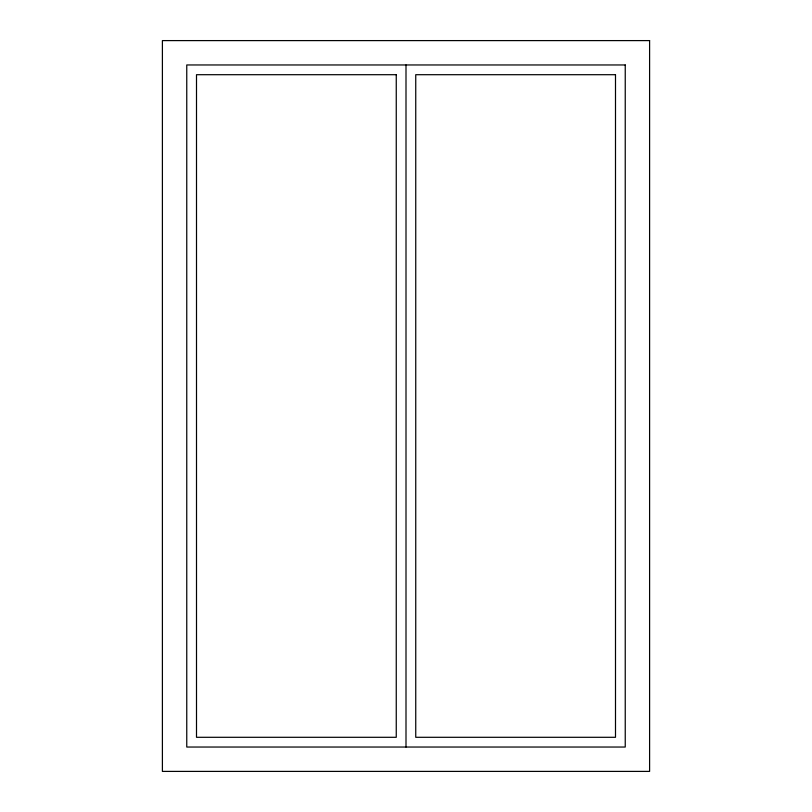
<?xml version="1.0" encoding="UTF-8"?>
<svg xmlns="http://www.w3.org/2000/svg" width="812" height="812" viewBox="0 0 812 812"><rect width="100%" height="100%" fill="white"/><g stroke="black" fill="none" stroke-linecap="round" stroke-linejoin="round"><path stroke-width="1.22" d="M406 64.96L406 747.04M649.6 40.6L162.4 40.6L162.4 771.4L649.6 771.4L649.6 40.6M625.24 64.96L186.76 64.96L186.76 747.04L625.24 747.04L625.24 64.96M396.256 74.704L196.504 74.704L196.504 737.296L396.256 737.296L396.256 74.704M615.496 74.704L415.744 74.704L415.744 737.296L615.496 737.296L615.496 74.704"/></g></svg>
